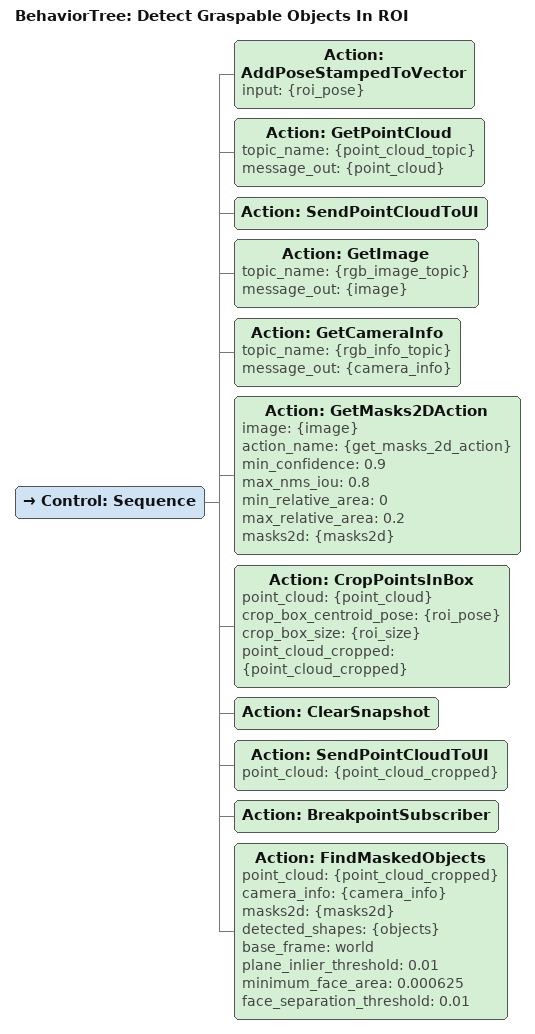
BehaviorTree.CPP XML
<?xml version='1.0' encoding='UTF-8'?>
<root BTCPP_format="4" main_tree_to_execute="Detect Graspable Objects In ROI">
  <BehaviorTree ID="Detect Graspable Objects In ROI">
    <Control ID="Sequence">
      <Action ID="AddPoseStampedToVector" input="{roi_pose}"/>
      <Action ID="GetPointCloud" topic_name="{point_cloud_topic}" message_out="{point_cloud}"/>
      <Action ID="SendPointCloudToUI"/>
      <Action ID="GetImage" topic_name="{rgb_image_topic}" message_out="{image}"/>
      <Action ID="GetCameraInfo" topic_name="{rgb_info_topic}" message_out="{camera_info}"/>
      <Action ID="GetMasks2DAction" image="{image}" action_name="{get_masks_2d_action}" min_confidence="0.9" max_nms_iou="0.8" min_relative_area="0" max_relative_area="0.2" masks2d="{masks2d}"/>
      <Action ID="CropPointsInBox" point_cloud="{point_cloud}" crop_box_centroid_pose="{roi_pose}" crop_box_size="{roi_size}" point_cloud_cropped="{point_cloud_cropped}"/>
      <Action ID="ClearSnapshot"/>
      <Action ID="SendPointCloudToUI" point_cloud="{point_cloud_cropped}"/>
      <Action ID="BreakpointSubscriber"/>
      <Action ID="FindMaskedObjects" point_cloud="{point_cloud_cropped}" camera_info="{camera_info}" masks2d="{masks2d}" detected_shapes="{objects}" base_frame="world" plane_inlier_threshold="0.01" minimum_face_area="0.000625" face_separation_threshold="0.01"/>
    </Control>
  </BehaviorTree>
</root>
